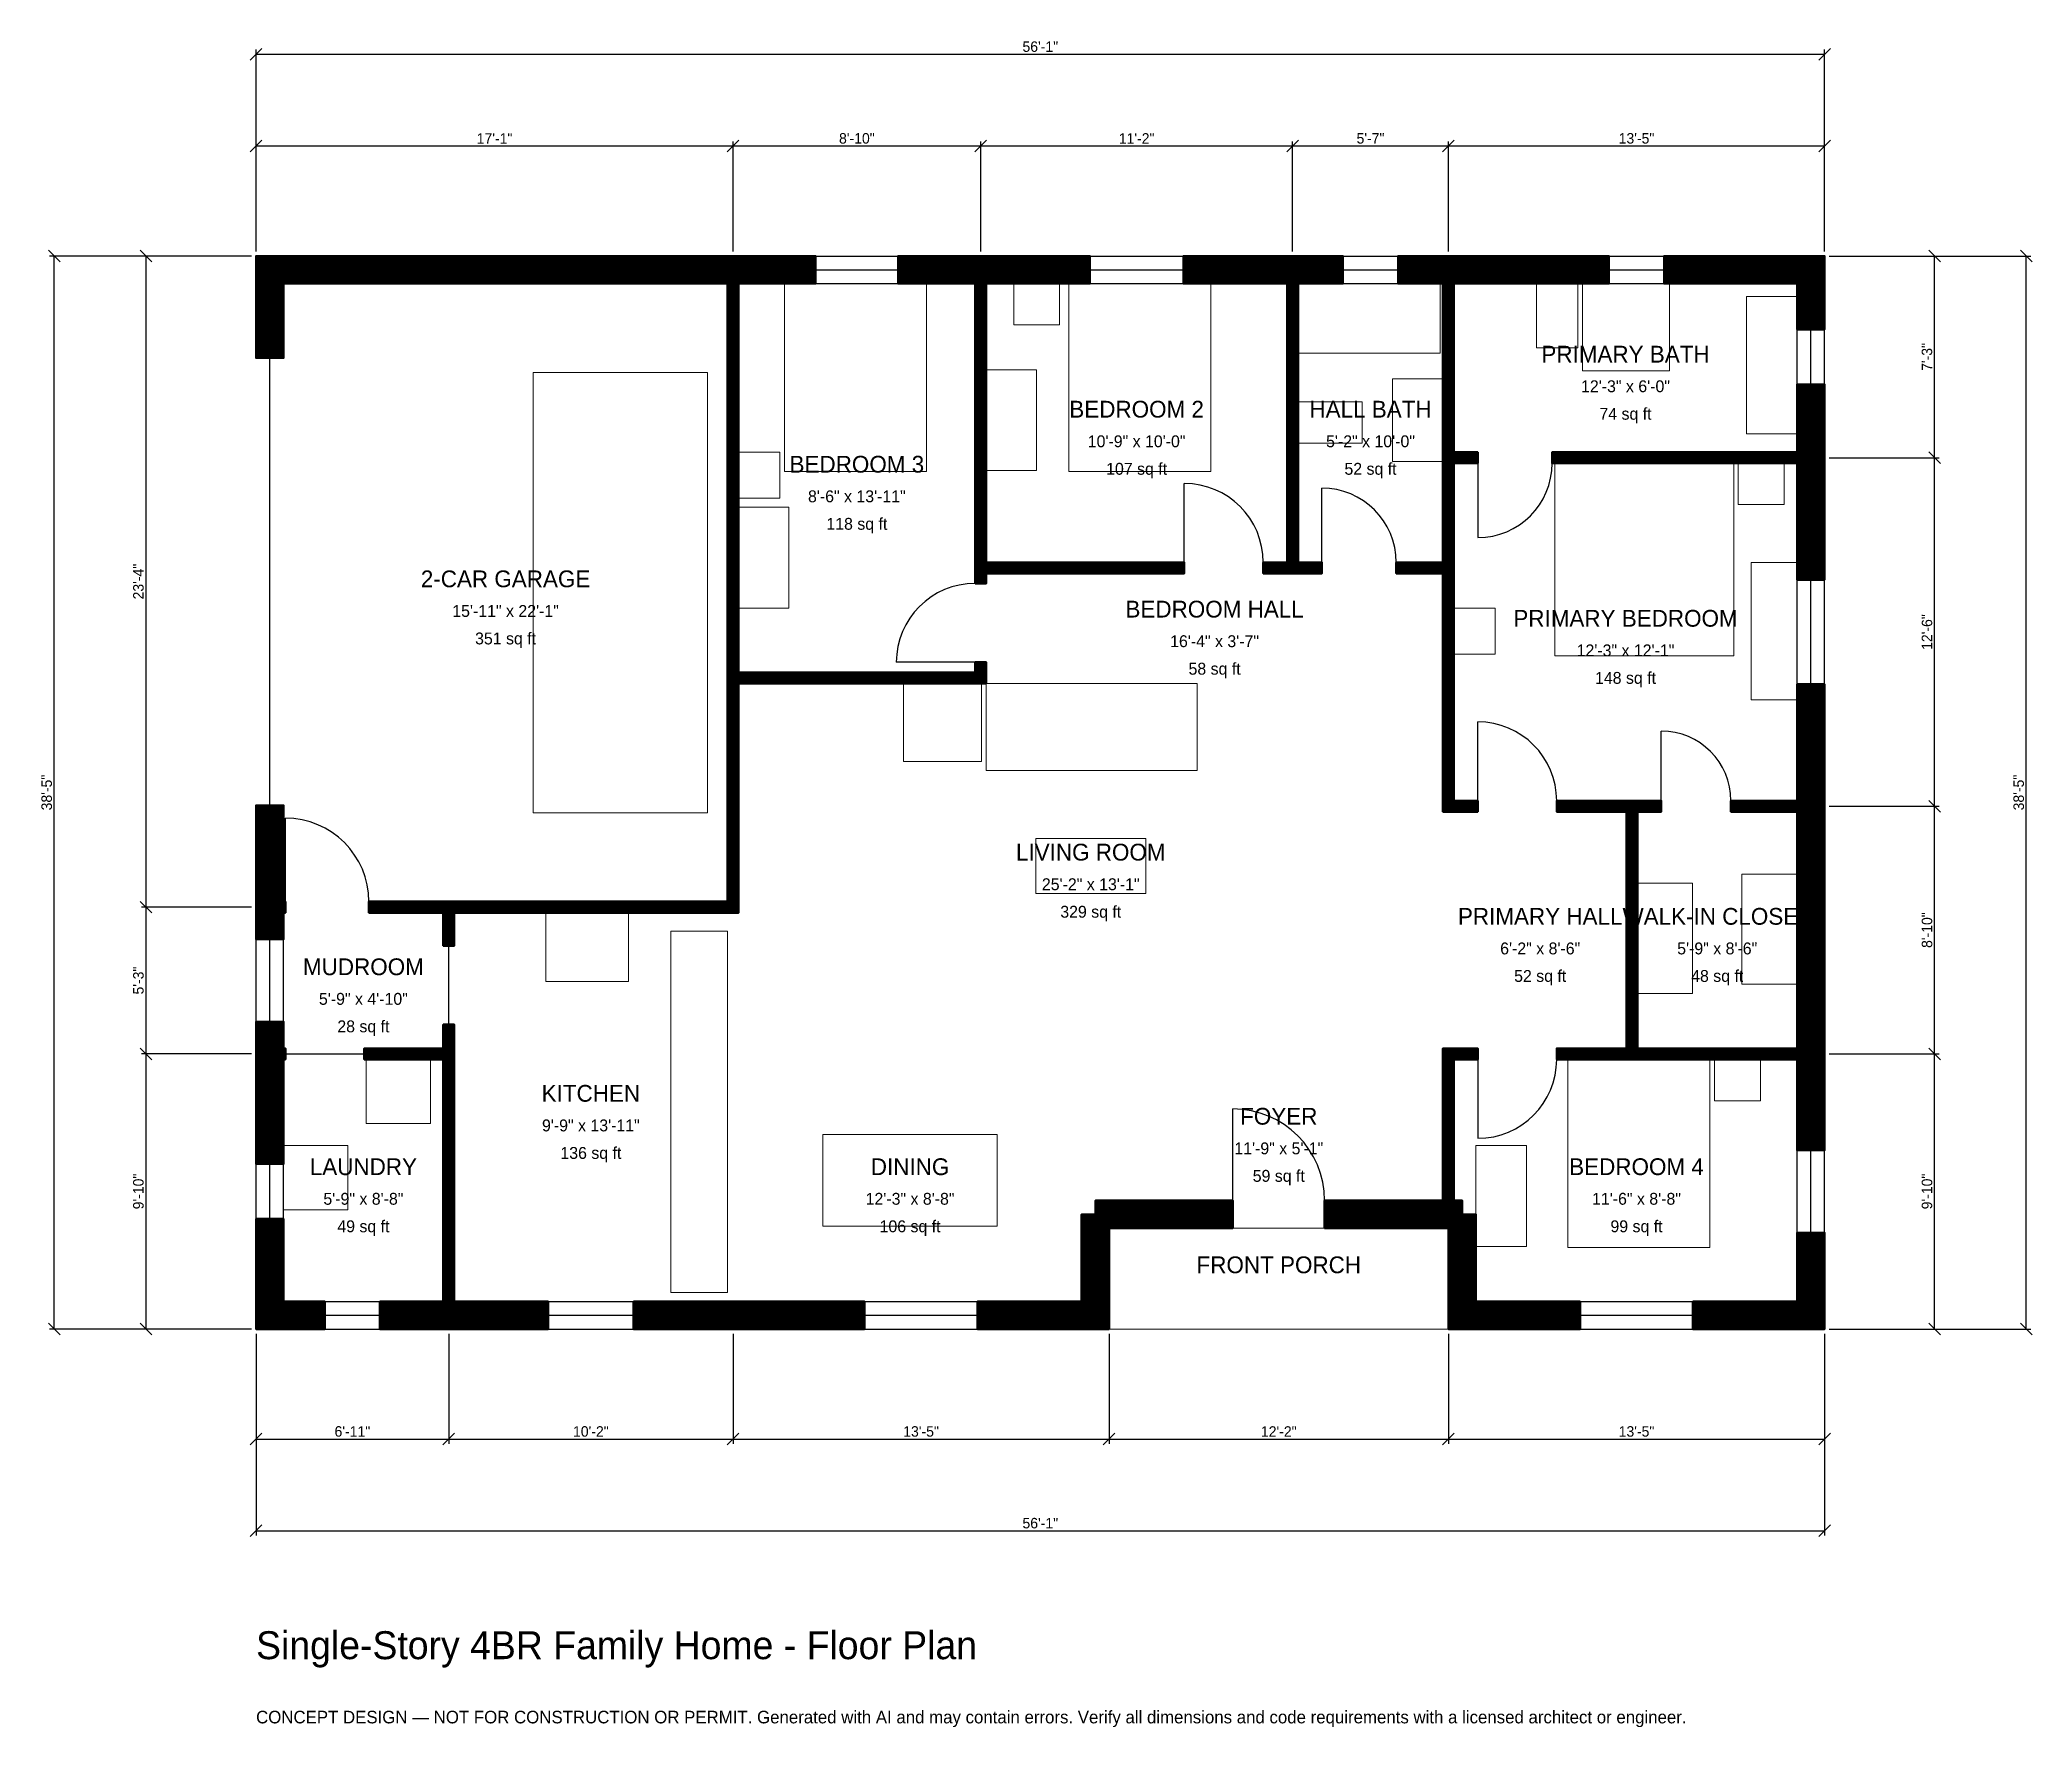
# Model space of a CAD drawing. Header units: inches. Extents: x -93 to 762, y -171 to 553.
import ezdxf
from ezdxf.enums import TextEntityAlignment as Align

# ---------------------------------------------------------------- set-up
doc = ezdxf.new("R2010")
doc.units = ezdxf.units.IN
doc.header["$MEASUREMENT"] = 0
doc.linetypes.add('DASHED', pattern=[0.6, 0.5, -0.1])
for name, color, linetype, lineweight in [('A-ANNO-DIMS', 1, 'Continuous', 13), ('A-ANNO-TEXT', 7, 'Continuous', 18), ('A-AREA-IDEN', 7, 'Continuous', 18), ('A-DOOR', 2, 'Continuous', 25), ('A-FLOR-FIXT', 9, 'Continuous', 13), ('A-FURN', 9, 'Continuous', 13), ('A-GLAZ', 4, 'Continuous', 25), ('A-SITE-PAVE', 8, 'Continuous', 13), ('A-WALL', 7, 'Continuous', 50), ('A-WALL-PATT', 8, 'Continuous', 13)]:
    doc.layers.add(name, color=color, linetype=linetype, lineweight=lineweight)
doc.dimstyles.new('PLAN', dxfattribs={"dimtxt": 4.5, "dimasz": 3, "dimexe": 2, "dimexo": 2, "dimgap": 1, "dimtad": 1, "dimdec": 0, "dimlunit": 4, "dimtsz": 2.5, "dimcen": 2.5, "dimclrd": 1, "dimclre": 1, "dimazin": 3, "dimtfac": 1, "dimtmove": 0, "dimatfit": 3})

msp = doc.modelspace()

# ---------------------------------------------------------------- hatches: boundary and pattern name
at = {"layer": 'A-WALL-PATT'}
h = msp.add_hatch(dxfattribs=at)
h.set_pattern_fill('ANSI31', color=8, scale=0.8)
h.paths.add_polyline_path([(85.0394, 0), (80.315, 0), (80.315, 0), (76.7717, 0), (53.1496, 0), (53.1496, 11.811), (76.7717, 11.811), (80.315, 11.811), (80.315, 115.748), (46.4567, 115.748), (46.4567, 120.4724), (80.315, 120.4724), (80.315, 130.7087), (85.0394, 130.7087), (85.0394, 120.4724), (85.0394, 115.748), (85.0394, 11.811), (88.5827, 11.811), (125.3937, 11.811), (125.3937, 0), (88.5827, 0), (85.0394, 0), (85.0394, 0)])
h.paths.add_polyline_path([(11.811, 0), (11.811, 0), (0, 0), (0, 0), (0, 0), (0, 11.811), (0, 11.811), (0, 47.2441), (11.811, 47.2441), (11.811, 11.811), (29.5276, 11.811), (29.5276, 0), (11.811, 0)])
h.paths.add_polyline_path([(0, 112.2047), (0, 115.748), (0, 115.748), (0, 120.4724), (0, 120.4724), (0, 124.0157), (0, 131.8898), (11.811, 131.8898), (11.811, 124.0157), (11.811, 120.4724), (12.5984, 120.4724), (12.5984, 115.748), (11.811, 115.748), (11.811, 112.2047), (11.811, 70.8661), (0, 70.8661), (0, 112.2047)])
h.paths.add_polyline_path([(0, 175.1969), (0, 178.7402), (0, 178.7402), (0, 183.4646), (0, 183.4646), (0, 187.0079), (0, 224.8031), (11.811, 224.8031), (11.811, 187.0079), (11.811, 183.4646), (12.5984, 183.4646), (12.5984, 178.7402), (11.811, 178.7402), (11.811, 175.1969), (11.811, 167.3228), (0, 167.3228), (0, 175.1969)])
h.paths.add_polyline_path([(0, 448.8189), (0, 448.8189), (0, 460.6299), (0, 460.6299), (0, 460.63), (11.811, 460.63), (11.811, 460.6299), (198.8189, 460.6299), (202.3622, 460.6299), (202.3622, 460.63), (207.0866, 460.63), (207.0866, 460.6299), (210.6299, 460.6299), (240.1575, 460.6299), (240.1575, 448.8189), (210.6299, 448.8189), (207.0866, 448.8189), (207.0866, 281.8898), (308.6614, 281.8898), (308.6614, 286.2205), (313.3858, 286.2205), (313.3858, 281.8898), (313.3858, 277.1654), (308.6614, 277.1654), (207.0866, 277.1654), (207.0866, 183.4646), (207.0866, 178.7402), (202.3622, 178.7402), (85.0394, 178.7402), (85.0394, 164.5669), (80.315, 164.5669), (80.315, 178.7402), (48.4252, 178.7402), (48.4252, 183.4646), (80.315, 183.4646), (85.0394, 183.4646), (202.3622, 183.4646), (202.3622, 277.1654), (202.3622, 281.8898), (202.3622, 448.8189), (198.8189, 448.8189), (11.811, 448.8189), (11.811, 416.9291), (0, 416.9291), (0, 448.8189)])
h.paths.add_polyline_path([(305.1181, 460.6299), (305.1181, 460.6299), (308.6614, 460.6299), (308.6614, 460.63), (313.3858, 460.63), (313.3858, 460.6299), (357.874, 460.6299), (357.874, 448.8189), (316.9291, 448.8189), (316.9291, 448.8189), (313.3858, 448.8189), (313.3858, 329.1339), (398.4252, 329.1339), (398.4252, 324.4094), (313.3858, 324.4094), (313.3858, 320.0787), (308.6614, 320.0787), (308.6614, 324.4094), (308.6614, 324.4094), (308.6614, 329.1339), (308.6614, 448.8189), (275.5906, 448.8189), (275.5906, 460.6299), (305.1181, 460.6299)])
h.paths.add_polyline_path([(438.9764, 460.6299), (442.5197, 460.6299), (442.5197, 460.63), (447.2441, 460.63), (447.2441, 460.6299), (450.7874, 460.6299), (466.5354, 460.6299), (466.5354, 448.8189), (450.7874, 448.8189), (447.2441, 448.8189), (447.2441, 329.1339), (457.4803, 329.1339), (457.4803, 324.4094), (447.2441, 324.4094), (442.5197, 324.4094), (432.2835, 324.4094), (432.2835, 329.1339), (442.5197, 329.1339), (442.5197, 448.8189), (438.9764, 448.8189), (398.0315, 448.8189), (398.0315, 460.6299), (438.9764, 460.6299)])
h.paths.add_polyline_path([(509.4488, 460.6299), (509.4488, 460.63), (514.1732, 460.63), (514.1732, 460.6299), (517.7165, 460.6299), (517.7165, 460.6299), (580.7087, 460.6299), (580.7087, 448.8189), (514.1732, 448.8189), (514.1732, 376.378), (524.4094, 376.378), (524.4094, 371.6535), (514.1732, 371.6535), (514.1732, 329.1339), (514.1732, 324.4094), (514.1732, 324.4094), (514.1732, 281.8898), (514.1732, 277.1654), (514.1732, 226.7717), (524.4094, 226.7717), (524.4094, 222.0472), (514.1732, 222.0472), (509.4488, 222.0472), (509.4488, 226.7717), (509.4488, 277.1654), (509.4488, 281.8898), (509.4488, 324.4094), (489.3701, 324.4094), (489.3701, 329.1339), (509.4488, 329.1339), (509.4488, 371.6535), (509.4488, 376.378), (509.4488, 448.8189), (505.9055, 448.8189), (505.9055, 448.8189), (490.1575, 448.8189), (490.1575, 460.6299), (509.4488, 460.6299)])
h.paths.add_polyline_path([(661.4173, 460.6299), (661.4173, 460.63), (673.2283, 460.63), (673.2283, 460.6299), (673.2284, 460.6299), (673.2284, 448.8189), (673.2283, 448.8189), (673.2283, 429.1339), (661.4173, 429.1339), (661.4173, 448.8189), (604.3307, 448.8189), (604.3307, 460.6299), (661.4173, 460.6299)])
h.paths.add_polyline_path([(673.2283, 379.9213), (673.2283, 376.378), (673.2284, 376.378), (673.2284, 371.6535), (673.2283, 371.6535), (673.2283, 368.1102), (673.2283, 321.6535), (661.4173, 321.6535), (661.4173, 368.1102), (661.4173, 371.6535), (556.2992, 371.6535), (556.2992, 376.378), (661.4173, 376.378), (661.4173, 379.9213), (661.4173, 405.5118), (673.2283, 405.5118), (673.2283, 379.9213)])
h.paths.add_polyline_path([(673.2283, 230.315), (673.2283, 226.7717), (673.2284, 226.7717), (673.2284, 222.0472), (673.2283, 222.0472), (673.2283, 218.5039), (673.2283, 124.0157), (673.2283, 120.4724), (673.2284, 120.4724), (673.2284, 115.748), (673.2283, 115.748), (673.2283, 112.2047), (673.2283, 76.7717), (661.4173, 76.7717), (661.4173, 112.2047), (661.4173, 115.748), (592.9134, 115.748), (588.189, 115.748), (558.2677, 115.748), (558.2677, 120.4724), (588.189, 120.4724), (588.189, 222.0472), (558.2677, 222.0472), (558.2677, 226.7717), (588.189, 226.7717), (592.9134, 226.7717), (603.1496, 226.7717), (603.1496, 222.0472), (592.9134, 222.0472), (592.9134, 120.4724), (661.4173, 120.4724), (661.4173, 124.0157), (661.4173, 218.5039), (661.4173, 222.0472), (633.0709, 222.0472), (633.0709, 226.7717), (661.4173, 226.7717), (661.4173, 230.315), (661.4173, 276.7717), (673.2283, 276.7717), (673.2283, 230.315)])
h.paths.add_polyline_path([(673.2283, 11.811), (673.2284, 11.811), (673.2284, 0), (673.2283, 0), (673.2283, 0), (661.4173, 0), (661.4173, 0), (616.7323, 0), (616.7323, 11.811), (661.4173, 11.811), (661.4173, 41.3386), (673.2283, 41.3386), (673.2283, 11.811)])
h.paths.add_polyline_path([(523.622, 0), (523.622, 0), (511.811, 0), (511.811, 0), (511.811, 0), (511.811, 11.811), (511.811, 11.811), (511.811, 40.9449), (511.811, 40.9449), (511.811, 43.307), (509.4488, 43.307), (509.4488, 43.3071), (458.6614, 43.3071), (458.6614, 55.1181), (509.4488, 55.1181), (509.4488, 115.748), (509.4488, 120.4724), (514.1732, 120.4724), (524.4094, 120.4724), (524.4094, 115.748), (514.1732, 115.748), (514.1732, 55.1181), (517.7165, 55.1181), (517.7165, 49.2126), (523.622, 49.2126), (523.622, 11.811), (568.3071, 11.811), (568.3071, 0), (523.622, 0)])
h.paths.add_polyline_path([(366.1417, 43.3071), (366.1417, 11.811), (366.1418, 11.811), (366.1418, 0), (366.1417, 0), (366.1417, 0), (354.3307, 0), (354.3307, 0), (309.6457, 0), (309.6457, 11.811), (354.3307, 11.811), (354.3307, 49.2126), (360.2362, 49.2126), (360.2362, 55.1181), (419.2913, 55.1181), (419.2913, 43.3071), (366.1417, 43.3071)])
h.paths.add_polyline_path([(210.6299, 0), (198.8189, 0), (162.0079, 0), (162.0079, 11.811), (198.8189, 11.811), (210.6299, 11.811), (261.2205, 11.811), (261.2205, 0), (210.6299, 0)])

# ---------------------------------------------------------------- linework, layer by layer
at = {"layer": 'A-DOOR', "linetype": 'DASHED'}
msp.add_line((5.9055, 224.8031), (5.9055, 416.9291), dxfattribs=at)
at = {"layer": 'A-DOOR'}
for p, q in [((524.4094, 371.6535), (524.4094, 339.7638)), ((398.4252, 329.1339), (398.4252, 362.9921)), ((457.4803, 329.1339), (457.4803, 361.0236)), ((308.6614, 286.2205), (274.8031, 286.2205)), ((524.4094, 226.7717), (524.4094, 260.6299)), ((603.1496, 226.7717), (603.1496, 256.6929)), ((12.5984, 183.4646), (12.5984, 219.2913)), ((82.6772, 130.7087), (82.6772, 164.5669)), ((12.5984, 118.1102), (46.4567, 118.1102)), ((524.4094, 115.748), (524.4094, 81.8898)), ((419.2913, 55.1181), (419.2913, 94.4882))]:
    msp.add_line(p, q, dxfattribs=at)
for centre, radius, start, end in [((524.4094, 371.6535), 31.8898, 270, 360), ((398.4252, 329.1339), 33.8583, 0, 90), ((457.4803, 329.1339), 31.8898, 0, 90), ((308.6614, 286.2205), 33.8583, 90, 180), ((524.4094, 226.7717), 33.8583, 0, 90), ((603.1496, 226.7717), 29.9213, 0, 90), ((12.5984, 183.4646), 35.8268, 0, 90), ((524.4094, 115.748), 33.8583, 270, 360), ((419.2913, 55.1181), 39.3701, 0, 90)]:
    msp.add_arc(centre, radius, start, end, dxfattribs=at)
at = {"layer": 'A-FLOR-FIXT'}
for points in [[(447.2441, 418.8976), (508.2677, 418.8976), (508.2677, 448.8189), (447.2441, 448.8189)], [(549.6063, 421.2598), (567.3228, 421.2598), (567.3228, 448.8189), (549.6063, 448.8189)], [(569.2913, 411.4173), (606.6929, 411.4173), (606.6929, 448.8189), (569.2913, 448.8189)], [(639.7638, 384.252), (661.4173, 384.252), (661.4173, 443.3071), (639.7638, 443.3071)], [(487.7953, 372.4409), (509.4488, 372.4409), (509.4488, 407.874), (487.7953, 407.874)], [(447.2441, 380.315), (474.8031, 380.315), (474.8031, 398.0315), (447.2441, 398.0315)], [(177.9528, 15.748), (202.3622, 15.748), (202.3622, 170.8661), (177.9528, 170.8661)]]:
    msp.add_lwpolyline(points, close=True, dxfattribs=at)
at = {"layer": 'A-FURN'}
for points in [[(226.7717, 368.1102), (287.7953, 368.1102), (287.7953, 448.8189), (226.7717, 448.8189)], [(325.1969, 431.1024), (344.8819, 431.1024), (344.8819, 448.8189), (325.1969, 448.8189)], [(348.8189, 368.1102), (409.8425, 368.1102), (409.8425, 448.8189), (348.8189, 448.8189)], [(118.8976, 221.6535), (193.7008, 221.6535), (193.7008, 410.6299), (118.8976, 410.6299)], [(313.3858, 368.5039), (335.0394, 368.5039), (335.0394, 411.811), (313.3858, 411.811)], [(207.0866, 356.6929), (224.8031, 356.6929), (224.8031, 376.378), (207.0866, 376.378)], [(557.4803, 288.9764), (634.252, 288.9764), (634.252, 371.6535), (557.4803, 371.6535)], [(636.2205, 353.937), (655.9055, 353.937), (655.9055, 371.6535), (636.2205, 371.6535)], [(207.0866, 309.4488), (228.7402, 309.4488), (228.7402, 352.7559), (207.0866, 352.7559)], [(641.7323, 270.0787), (661.4173, 270.0787), (661.4173, 329.1339), (641.7323, 329.1339)], [(514.1732, 289.7638), (531.8898, 289.7638), (531.8898, 309.4488), (514.1732, 309.4488)], [(277.9528, 243.7008), (311.4173, 243.7008), (311.4173, 277.1654), (277.9528, 277.1654)], [(313.3858, 239.7638), (403.937, 239.7638), (403.937, 277.1654), (313.3858, 277.1654)], [(334.6457, 187.0079), (381.8898, 187.0079), (381.8898, 210.6299), (334.6457, 210.6299)], [(592.9134, 144.0945), (616.5354, 144.0945), (616.5354, 191.3386), (592.9134, 191.3386)], [(637.7953, 148.0315), (661.4173, 148.0315), (661.4173, 195.2756), (637.7953, 195.2756)], [(124.4094, 149.2126), (159.8425, 149.2126), (159.8425, 178.7402), (124.4094, 178.7402)], [(47.2441, 88.189), (74.8031, 88.189), (74.8031, 115.748), (47.2441, 115.748)], [(562.9921, 35.0394), (624.0157, 35.0394), (624.0157, 115.748), (562.9921, 115.748)], [(625.9843, 98.0315), (645.6693, 98.0315), (645.6693, 115.748), (625.9843, 115.748)], [(11.811, 51.1811), (39.3701, 51.1811), (39.3701, 78.7402), (11.811, 78.7402)], [(243.3071, 44.0945), (318.1102, 44.0945), (318.1102, 83.4646), (243.3071, 83.4646)], [(523.622, 35.4331), (545.2756, 35.4331), (545.2756, 78.7402), (523.622, 78.7402)]]:
    msp.add_lwpolyline(points, close=True, dxfattribs=at)
at = {"layer": 'A-GLAZ'}
for p, q in [((240.1575, 460.6299), (275.5906, 460.6299)), ((240.1575, 454.7244), (275.5906, 454.7244)), ((357.874, 460.6299), (398.0315, 460.6299)), ((357.874, 454.7244), (398.0315, 454.7244)), ((466.5354, 460.6299), (490.1575, 460.6299)), ((466.5354, 454.7244), (490.1575, 454.7244)), ((580.7087, 460.6299), (604.3307, 460.6299)), ((580.7087, 454.7244), (604.3307, 454.7244)), ((240.1575, 448.8189), (275.5906, 448.8189)), ((357.874, 448.8189), (398.0315, 448.8189)), ((466.5354, 448.8189), (490.1575, 448.8189)), ((580.7087, 448.8189), (604.3307, 448.8189)), ((661.4173, 405.5118), (661.4173, 429.1339)), ((667.3228, 405.5118), (667.3228, 429.1339)), ((673.2283, 405.5118), (673.2283, 429.1339)), ((661.4173, 276.7717), (661.4173, 321.6535)), ((667.3228, 276.7717), (667.3228, 321.6535)), ((673.2283, 276.7717), (673.2283, 321.6535)), ((0, 131.8898), (0, 167.3228)), ((5.9055, 131.8898), (5.9055, 167.3228)), ((11.811, 131.8898), (11.811, 167.3228)), ((0, 47.2441), (0, 70.8661)), ((5.9055, 47.2441), (5.9055, 70.8661)), ((11.811, 47.2441), (11.811, 70.8661)), ((661.4173, 41.3386), (661.4173, 76.7717)), ((667.3228, 41.3386), (667.3228, 76.7717)), ((673.2283, 41.3386), (673.2283, 76.7717)), ((29.5276, 11.811), (53.1496, 11.811)), ((125.3937, 11.811), (162.0079, 11.811)), ((261.2205, 11.811), (309.6457, 11.811)), ((568.3071, 11.811), (616.7323, 11.811)), ((29.5276, 5.9055), (53.1496, 5.9055)), ((29.5276, 0), (53.1496, 0)), ((125.3937, 5.9055), (162.0079, 5.9055)), ((125.3937, 0), (162.0079, 0)), ((261.2205, 5.9055), (309.6457, 5.9055)), ((261.2205, 0), (309.6457, 0)), ((568.3071, 5.9055), (616.7323, 5.9055)), ((568.3071, 0), (616.7323, 0))]:
    msp.add_line(p, q, dxfattribs=at)
at = {"layer": 'A-SITE-PAVE', "linetype": 'DASHED'}
msp.add_lwpolyline([(366.1417, 0), (511.811, 0), (511.811, 43.3071), (366.1417, 43.3071)], close=True, dxfattribs=at)
at = {"layer": 'A-WALL'}
for points in [[(0, 448.8189), (0, 448.8189), (0, 460.6299), (0, 460.6299), (0, 460.63), (11.811, 460.63), (11.811, 460.6299), (198.8189, 460.6299), (202.3622, 460.6299), (202.3622, 460.63), (207.0866, 460.63), (207.0866, 460.6299), (210.6299, 460.6299), (240.1575, 460.6299), (240.1575, 448.8189), (210.6299, 448.8189), (207.0866, 448.8189), (207.0866, 281.8898), (308.6614, 281.8898), (308.6614, 286.2205), (313.3858, 286.2205), (313.3858, 281.8898), (313.3858, 277.1654), (308.6614, 277.1654), (207.0866, 277.1654), (207.0866, 183.4646), (207.0866, 178.7402), (202.3622, 178.7402), (85.0394, 178.7402), (85.0394, 164.5669), (80.315, 164.5669), (80.315, 178.7402), (48.4252, 178.7402), (48.4252, 183.4646), (80.315, 183.4646), (85.0394, 183.4646), (202.3622, 183.4646), (202.3622, 277.1654), (202.3622, 281.8898), (202.3622, 448.8189), (198.8189, 448.8189), (11.811, 448.8189), (11.811, 416.9291), (0, 416.9291), (0, 448.8189)], [(305.1181, 460.6299), (305.1181, 460.6299), (308.6614, 460.6299), (308.6614, 460.63), (313.3858, 460.63), (313.3858, 460.6299), (357.874, 460.6299), (357.874, 448.8189), (316.9291, 448.8189), (316.9291, 448.8189), (313.3858, 448.8189), (313.3858, 329.1339), (398.4252, 329.1339), (398.4252, 324.4094), (313.3858, 324.4094), (313.3858, 320.0787), (308.6614, 320.0787), (308.6614, 324.4094), (308.6614, 324.4094), (308.6614, 329.1339), (308.6614, 448.8189), (275.5906, 448.8189), (275.5906, 460.6299), (305.1181, 460.6299)], [(438.9764, 460.6299), (442.5197, 460.6299), (442.5197, 460.63), (447.2441, 460.63), (447.2441, 460.6299), (450.7874, 460.6299), (466.5354, 460.6299), (466.5354, 448.8189), (450.7874, 448.8189), (447.2441, 448.8189), (447.2441, 329.1339), (457.4803, 329.1339), (457.4803, 324.4094), (447.2441, 324.4094), (442.5197, 324.4094), (432.2835, 324.4094), (432.2835, 329.1339), (442.5197, 329.1339), (442.5197, 448.8189), (438.9764, 448.8189), (398.0315, 448.8189), (398.0315, 460.6299), (438.9764, 460.6299)], [(509.4488, 460.6299), (509.4488, 460.63), (514.1732, 460.63), (514.1732, 460.6299), (517.7165, 460.6299), (517.7165, 460.6299), (580.7087, 460.6299), (580.7087, 448.8189), (514.1732, 448.8189), (514.1732, 376.378), (524.4094, 376.378), (524.4094, 371.6535), (514.1732, 371.6535), (514.1732, 329.1339), (514.1732, 324.4094), (514.1732, 324.4094), (514.1732, 281.8898), (514.1732, 277.1654), (514.1732, 226.7717), (524.4094, 226.7717), (524.4094, 222.0472), (514.1732, 222.0472), (509.4488, 222.0472), (509.4488, 226.7717), (509.4488, 277.1654), (509.4488, 281.8898), (509.4488, 324.4094), (489.3701, 324.4094), (489.3701, 329.1339), (509.4488, 329.1339), (509.4488, 371.6535), (509.4488, 376.378), (509.4488, 448.8189), (505.9055, 448.8189), (505.9055, 448.8189), (490.1575, 448.8189), (490.1575, 460.6299), (509.4488, 460.6299)], [(661.4173, 460.6299), (661.4173, 460.63), (673.2283, 460.63), (673.2283, 460.6299), (673.2284, 460.6299), (673.2284, 448.8189), (673.2283, 448.8189), (673.2283, 429.1339), (661.4173, 429.1339), (661.4173, 448.8189), (604.3307, 448.8189), (604.3307, 460.6299), (661.4173, 460.6299)], [(673.2283, 379.9213), (673.2283, 376.378), (673.2284, 376.378), (673.2284, 371.6535), (673.2283, 371.6535), (673.2283, 368.1102), (673.2283, 321.6535), (661.4173, 321.6535), (661.4173, 368.1102), (661.4173, 371.6535), (556.2992, 371.6535), (556.2992, 376.378), (661.4173, 376.378), (661.4173, 379.9213), (661.4173, 405.5118), (673.2283, 405.5118), (673.2283, 379.9213)], [(673.2283, 230.315), (673.2283, 226.7717), (673.2284, 226.7717), (673.2284, 222.0472), (673.2283, 222.0472), (673.2283, 218.5039), (673.2283, 124.0157), (673.2283, 120.4724), (673.2284, 120.4724), (673.2284, 115.748), (673.2283, 115.748), (673.2283, 112.2047), (673.2283, 76.7717), (661.4173, 76.7717), (661.4173, 112.2047), (661.4173, 115.748), (592.9134, 115.748), (588.189, 115.748), (558.2677, 115.748), (558.2677, 120.4724), (588.189, 120.4724), (588.189, 222.0472), (558.2677, 222.0472), (558.2677, 226.7717), (588.189, 226.7717), (592.9134, 226.7717), (603.1496, 226.7717), (603.1496, 222.0472), (592.9134, 222.0472), (592.9134, 120.4724), (661.4173, 120.4724), (661.4173, 124.0157), (661.4173, 218.5039), (661.4173, 222.0472), (633.0709, 222.0472), (633.0709, 226.7717), (661.4173, 226.7717), (661.4173, 230.315), (661.4173, 276.7717), (673.2283, 276.7717), (673.2283, 230.315)], [(0, 175.1969), (0, 178.7402), (0, 178.7402), (0, 183.4646), (0, 183.4646), (0, 187.0079), (0, 224.8031), (11.811, 224.8031), (11.811, 187.0079), (11.811, 183.4646), (12.5984, 183.4646), (12.5984, 178.7402), (11.811, 178.7402), (11.811, 175.1969), (11.811, 167.3228), (0, 167.3228), (0, 175.1969)], [(0, 112.2047), (0, 115.748), (0, 115.748), (0, 120.4724), (0, 120.4724), (0, 124.0157), (0, 131.8898), (11.811, 131.8898), (11.811, 124.0157), (11.811, 120.4724), (12.5984, 120.4724), (12.5984, 115.748), (11.811, 115.748), (11.811, 112.2047), (11.811, 70.8661), (0, 70.8661), (0, 112.2047)], [(85.0394, 0), (80.315, 0), (80.315, 0), (76.7717, 0), (53.1496, 0), (53.1496, 11.811), (76.7717, 11.811), (80.315, 11.811), (80.315, 115.748), (46.4567, 115.748), (46.4567, 120.4724), (80.315, 120.4724), (80.315, 130.7087), (85.0394, 130.7087), (85.0394, 120.4724), (85.0394, 115.748), (85.0394, 11.811), (88.5827, 11.811), (125.3937, 11.811), (125.3937, 0), (88.5827, 0), (85.0394, 0), (85.0394, 0)], [(523.622, 0), (523.622, 0), (511.811, 0), (511.811, 0), (511.811, 0), (511.811, 11.811), (511.811, 11.811), (511.811, 40.9449), (511.811, 40.9449), (511.811, 43.307), (509.4488, 43.307), (509.4488, 43.3071), (458.6614, 43.3071), (458.6614, 55.1181), (509.4488, 55.1181), (509.4488, 115.748), (509.4488, 120.4724), (514.1732, 120.4724), (524.4094, 120.4724), (524.4094, 115.748), (514.1732, 115.748), (514.1732, 55.1181), (517.7165, 55.1181), (517.7165, 49.2126), (523.622, 49.2126), (523.622, 11.811), (568.3071, 11.811), (568.3071, 0), (523.622, 0)], [(366.1417, 43.3071), (366.1417, 11.811), (366.1418, 11.811), (366.1418, 0), (366.1417, 0), (366.1417, 0), (354.3307, 0), (354.3307, 0), (309.6457, 0), (309.6457, 11.811), (354.3307, 11.811), (354.3307, 49.2126), (360.2362, 49.2126), (360.2362, 55.1181), (419.2913, 55.1181), (419.2913, 43.3071), (366.1417, 43.3071)], [(11.811, 0), (11.811, 0), (0, 0), (0, 0), (0, 0), (0, 11.811), (0, 11.811), (0, 47.2441), (11.811, 47.2441), (11.811, 11.811), (29.5276, 11.811), (29.5276, 0), (11.811, 0)], [(673.2283, 11.811), (673.2284, 11.811), (673.2284, 0), (673.2283, 0), (673.2283, 0), (661.4173, 0), (661.4173, 0), (616.7323, 0), (616.7323, 11.811), (661.4173, 11.811), (661.4173, 41.3386), (673.2283, 41.3386), (673.2283, 11.811)], [(210.6299, 0), (198.8189, 0), (162.0079, 0), (162.0079, 11.811), (198.8189, 11.811), (210.6299, 11.811), (261.2205, 11.811), (261.2205, 0), (210.6299, 0)]]:
    msp.add_lwpolyline(points, close=True, dxfattribs=at)

# ---------------------------------------------------------------- texts
at = {"layer": 'A-ANNO-TEXT'}
for s, height, p in [('Single-Story 4BR Family Home - Floor Plan', 12, (0, -141.7323)), ('CONCEPT DESIGN — NOT FOR CONSTRUCTION OR PERMIT. Generated with AI and may contain errors. Verify all dimensions and code requirements with a licensed architect or engineer.', 5.4, (0, -169.2913))]:
    msp.add_text(s, height=height, dxfattribs=at).set_placement(p)
at = {"layer": 'A-AREA-IDEN'}
for s, height, p in [('PRIMARY BATH', 7.2, (587.7953, 418.5039)), ('12\'-3" x 6\'-0"', 5.1, (587.7953, 404.7244)), ('BEDROOM 2', 7.2, (377.9528, 394.8819)), ('HALL BATH', 7.2, (478.3465, 394.8819)), ('74 sq ft', 5.1, (587.7953, 392.9134)), ('10\'-9" x 10\'-0"', 5.1, (377.9528, 381.1024)), ('5\'-2" x 10\'-0"', 5.1, (478.3465, 381.1024)), ('BEDROOM 3', 7.2, (257.874, 371.2598)), ('107 sq ft', 5.1, (377.9528, 369.2913)), ('52 sq ft', 5.1, (478.3465, 369.2913)), ('8\'-6" x 13\'-11"', 5.1, (257.874, 357.4803)), ('118 sq ft', 5.1, (257.874, 345.6693)), ('2-CAR GARAGE', 7.2, (107.0866, 322.0472)), ('15\'-11" x 22\'-1"', 5.1, (107.0866, 308.2677)), ('BEDROOM HALL', 7.2, (411.4173, 309.0551)), ('PRIMARY BEDROOM', 7.2, (587.7953, 305.1181)), ('351 sq ft', 5.1, (107.0866, 296.4567)), ('16\'-4" x 3\'-7"', 5.1, (411.4173, 295.2756)), ('12\'-3" x 12\'-1"', 5.1, (587.7953, 291.3386)), ('58 sq ft', 5.1, (411.4173, 283.4646)), ('148 sq ft', 5.1, (587.7953, 279.5276)), ('LIVING ROOM', 7.2, (358.2677, 204.7244)), ('25\'-2" x 13\'-1"', 5.1, (358.2677, 190.9449)), ('329 sq ft', 5.1, (358.2677, 179.1339)), ('PRIMARY HALL', 7.2, (551.1811, 177.1654)), ('WALK-IN CLOSET', 7.2, (627.1654, 177.1654)), ('6\'-2" x 8\'-6"', 5.1, (551.1811, 163.3858)), ('5\'-9" x 8\'-6"', 5.1, (627.1654, 163.3858)), ('MUDROOM', 7.2, (46.063, 155.5118)), ('52 sq ft', 5.1, (551.1811, 151.5748)), ('48 sq ft', 5.1, (627.1654, 151.5748)), ('5\'-9" x 4\'-10"', 5.1, (46.063, 141.7323)), ('28 sq ft', 5.1, (46.063, 129.9213)), ('KITCHEN', 7.2, (143.7008, 101.1811)), ('FOYER', 7.2, (438.9764, 91.3386)), ('9\'-9" x 13\'-11"', 5.1, (143.7008, 87.4016)), ('136 sq ft', 5.1, (143.7008, 75.5906)), ('11\'-9" x 5\'-1"', 5.1, (438.9764, 77.5591)), ('LAUNDRY', 7.2, (46.063, 69.685)), ('DINING', 7.2, (280.7087, 69.685)), ('59 sq ft', 5.1, (438.9764, 65.748)), ('BEDROOM 4', 7.2, (592.5197, 69.685)), ('5\'-9" x 8\'-8"', 5.1, (46.063, 55.9055)), ('12\'-3" x 8\'-8"', 5.1, (280.7087, 55.9055)), ('11\'-6" x 8\'-8"', 5.1, (592.5197, 55.9055)), ('49 sq ft', 5.1, (46.063, 44.0945)), ('106 sq ft', 5.1, (280.7087, 44.0945)), ('99 sq ft', 5.1, (592.5197, 44.0945)), ('FRONT PORCH', 7.2, (438.9764, 27.5591))]:
    msp.add_text(s, height=height, dxfattribs=at).set_placement(p, align=Align.MIDDLE_CENTER)

# ---------------------------------------------------------------- dimensions: what is measured, and where the dimension line sits
at = {"layer": 'A-ANNO-DIMS'}
for base, p1, p2, text in [((0, 547.2441), (0, 460.6299), (673.2283, 460.6299), '56\'-1"'), ((0, 507.874), (0, 460.6299), (204.7244, 460.6299), '17\'-1"'), ((204.7244, 507.874), (204.7244, 460.6299), (311.0236, 460.6299), '8\'-10"'), ((311.0236, 507.874), (311.0236, 460.6299), (444.8819, 460.6299), '11\'-2"'), ((444.8819, 507.874), (444.8819, 460.6299), (511.811, 460.6299), '5\'-7"'), ((511.811, 507.874), (511.811, 460.6299), (673.2283, 460.6299), '13\'-5"'), ((0, -47.2441), (0, 0), (82.6772, 0), '6\'-11"'), ((0, -86.6142), (0, 0), (673.2283, 0), '56\'-1"'), ((82.6772, -47.2441), (82.6772, 0), (204.7244, 0), '10\'-2"'), ((204.7244, -47.2441), (204.7244, 0), (366.1417, 0), '13\'-5"'), ((366.1417, -47.2441), (366.1417, 0), (511.811, 0), '12\'-2"'), ((511.811, -47.2441), (511.811, 0), (673.2283, 0), '13\'-5"')]:
    msp.add_linear_dim(base=base, p1=p1, p2=p2, text=text, dimstyle='PLAN', dxfattribs=at).render()
for base, p1, p2, text in [((-86.6142, 0), (0, 0), (0, 460.6299), '38\'-5"'), ((-47.2441, 181.1024), (0, 181.1024), (0, 460.6299), '23\'-4"'), ((720.4724, 374.0157), (673.2283, 374.0157), (673.2283, 460.6299), '7\'-3"'), ((759.8425, 0), (673.2283, 0), (673.2283, 460.6299), '38\'-5"'), ((720.4724, 224.4094), (673.2283, 224.4094), (673.2283, 374.0157), '12\'-6"'), ((720.4724, 118.1102), (673.2283, 118.1102), (673.2283, 224.4094), '8\'-10"'), ((-47.2441, 118.1102), (0, 118.1102), (0, 181.1024), '5\'-3"'), ((-47.2441, 0), (0, 0), (0, 118.1102), '9\'-10"'), ((720.4724, 0), (673.2283, 0), (673.2283, 118.1102), '9\'-10"')]:
    msp.add_linear_dim(base=base, p1=p1, p2=p2, angle=90, text=text, dimstyle='PLAN', dxfattribs=at).render()

doc.saveas('drawing.dxf')
